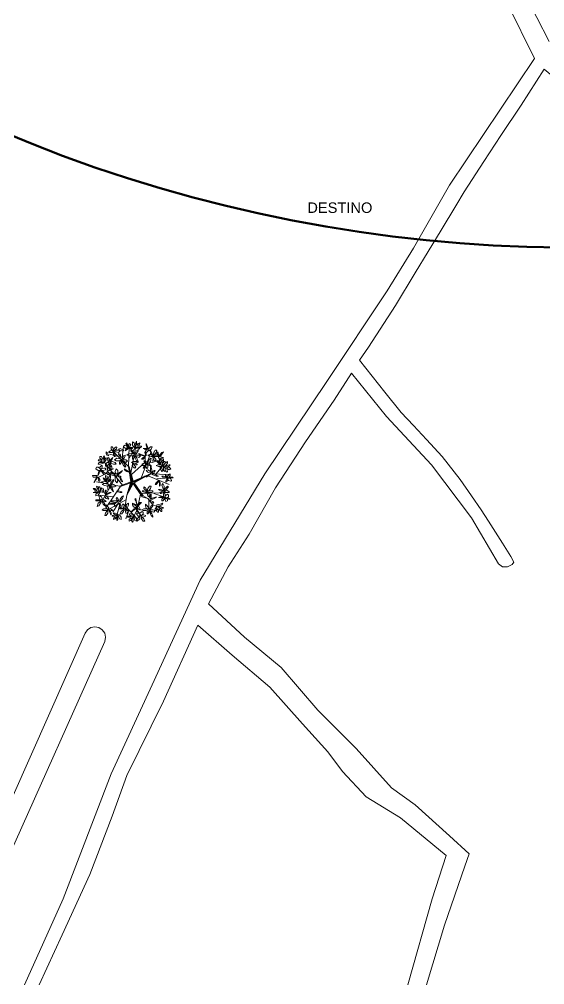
# Model space of a CAD drawing. Header units: millimetres. Extents: x 2424 to 2568, y 1542 to 1762.
# Drawn here: x 2482.55 to 2500.71, y 1597.32 to 1630.67 of the extents above; entities that cross this region are included whole.
import ezdxf

# ---------------------------------------------------------------- set-up
doc = ezdxf.new("R2010")
doc.units = ezdxf.units.MM
for name, color, linetype in [('PDF_0', 7, 'Continuous'), ('PDF_outline', 7, 'Continuous'), ('PDF_Text', 7, 'Continuous')]:
    doc.layers.add(name, color=color, linetype=linetype)
doc.styles.add('PDF ArialMT', font='arial.ttf')

msp = doc.modelspace()

# ---------------------------------------------------------------- linework, layer by layer
at = {"layer": 'PDF_0', "lineweight": 9}
for points in [[(2488.355, 1644.426), (2489.682, 1644.991), (2491.094, 1643.24), (2492.506, 1641.15), (2494.285, 1638.75), (2495.613, 1636.914), (2497.335, 1634.429), (2499.425, 1631.21), (2500.357, 1629.318), (2497.42, 1624.941), (2496.177, 1622.766), (2495.274, 1621.298), (2493.184, 1618.163), (2491.038, 1614.972), (2488.807, 1611.301), (2487.141, 1607.686), (2485.729, 1604.608), (2484.063, 1600.287), (2482.735, 1597.322)], [(2500.865, 1629.911), (2500.018, 1631.577)], [(2496.629, 1597.322), (2497.25, 1599.384), (2497.956, 1601.417), (2498.098, 1601.841), (2497.42, 1602.462), (2496.234, 1603.535), (2495.415, 1604.128), (2494.201, 1605.484), (2492.873, 1606.811), (2491.603, 1608.279), (2490.332, 1609.324), (2489.089, 1610.482), (2489.767, 1611.753), (2490.501, 1612.882), (2491.405, 1614.492), (2492.45, 1616.073), (2493.438, 1617.514), (2494.031, 1618.446), (2495.245, 1616.949), (2496.799, 1615.283), (2498.182, 1613.447), (2499.114, 1611.866), (2499.255, 1611.753), (2499.425, 1611.753), (2499.594, 1611.837), (2499.651, 1611.922), (2499.538, 1612.12), (2499.255, 1612.572), (2498.775, 1613.334), (2498.521, 1613.73), (2498.182, 1614.21), (2497.787, 1614.774), (2497.166, 1615.565), (2496.629, 1616.158), (2496.177, 1616.638), (2495.754, 1617.09), (2495.189, 1617.796), (2494.314, 1618.897), (2494.624, 1619.349), (2495.556, 1620.789), (2496.234, 1621.919), (2497.138, 1623.387), (2497.646, 1624.235), (2497.928, 1624.715), (2498.606, 1625.76), (2499.199, 1626.663), (2499.905, 1627.708), (2500.696, 1628.951), (2500.978, 1628.725)], [(2486.096, 1615.424), (2486.152, 1615.932)], [(2486.35, 1615.509), (2486.576, 1615.932), (2486.406, 1615), (2486.35, 1615.226)], [(2485.983, 1615.565), (2485.672, 1615.65)], [(2486.406, 1614.69), (2486.322, 1615.226), (2485.813, 1615.735)], [(2486.322, 1615.226), (2486.35, 1615.904)], [(2487.028, 1615.791), (2486.915, 1615.678), (2486.887, 1615.367), (2486.435, 1614.944), (2486.491, 1614.718), (2487.084, 1614.972), (2486.519, 1614.661), (2486.887, 1614.887), (2486.491, 1614.69)], [(2486.774, 1614.859), (2487.112, 1615.735)], [(2487.169, 1615.396), (2487.197, 1615.735)], [(2486.124, 1614.577), (2485.475, 1615.396)], [(2485.7, 1615.113), (2485.587, 1615.537)], [(2486.887, 1615.396), (2487.141, 1615.367), (2487.48, 1615.48)], [(2487.282, 1614.972), (2487.564, 1615.311)], [(2485.587, 1615), (2485.249, 1614.831)], [(2485.87, 1614.887), (2485.277, 1615.085)], [(2486.35, 1615.198), (2486.435, 1614.69), (2486.406, 1615), (2486.463, 1614.718), (2486.435, 1614.774), (2486.463, 1614.69), (2486.435, 1614.661), (2486.293, 1614.323), (2486.463, 1614.661), (2486.378, 1614.436), (2486.491, 1614.661), (2486.802, 1614.21), (2486.519, 1614.661), (2486.83, 1614.21), (2486.999, 1614.125)], [(2487.084, 1614.972), (2487.705, 1614.944)], [(2487.423, 1613.814), (2487.169, 1613.899), (2486.999, 1614.125), (2486.802, 1614.181), (2486.491, 1614.633), (2486.265, 1614.238), (2486.406, 1614.69), (2486.011, 1614.548), (2485.22, 1614.69)], [(2486.406, 1614.661), (2486.011, 1614.52)], [(2486.491, 1614.69), (2486.661, 1614.746), (2486.491, 1614.69)], [(2486.971, 1614.916), (2487.734, 1614.605)], [(2487.31, 1614.803), (2487.734, 1614.831)], [(2485.559, 1614.323), (2485.277, 1614.351)], [(2485.729, 1614.577), (2485.418, 1614.04)], [(2486.039, 1614.52), (2485.559, 1613.814)], [(2486.745, 1614.266), (2486.632, 1613.73)], [(2486.745, 1614.294), (2487.705, 1614.323)], [(2487.197, 1614.294), (2487.621, 1614.153)], [(2485.813, 1614.181), (2485.333, 1614.238)], [(2486.237, 1614.068), (2485.616, 1613.73)], [(2486.039, 1613.955), (2485.926, 1613.532)], [(2486.265, 1614.238), (2486.209, 1613.871), (2486.632, 1613.419)], [(2487.028, 1614.068), (2487.028, 1613.758), (2487.112, 1613.588)], [(2485.955, 1613.927), (2485.785, 1613.645)], [(2486.35, 1613.73), (2486.237, 1613.419)], [(2486.802, 1613.447), (2486.632, 1613.73), (2486.463, 1613.419)], [(2483.244, 1597.322), (2484.034, 1599.045), (2484.994, 1601.135), (2485.757, 1603.14), (2486.265, 1604.552), (2487.536, 1607.121), (2488.722, 1609.748), (2489.908, 1608.703), (2491.207, 1607.602), (2492.337, 1606.331), (2493.212, 1605.371), (2493.721, 1604.693), (2494.539, 1603.817), (2495.726, 1603.083), (2497.307, 1601.784), (2496.827, 1600.287), (2495.98, 1597.322)]]:
    msp.add_lwpolyline(points, dxfattribs=at)
for points in [[(2486.237, 1615.847), (2486.181, 1615.876), (2486.152, 1615.932), (2486.209, 1615.96), (2486.322, 1615.904), (2486.293, 1615.876)], [(2486.265, 1615.904), (2486.293, 1615.932), (2486.293, 1615.989), (2486.265, 1616.045), (2486.237, 1616.017), (2486.265, 1615.96)], [(2486.35, 1615.876), (2486.322, 1615.904), (2486.322, 1615.96), (2486.35, 1616.017), (2486.406, 1615.989), (2486.378, 1615.932)], [(2486.548, 1615.876), (2486.519, 1615.876), (2486.463, 1615.96), (2486.463, 1616.073), (2486.519, 1616.045), (2486.548, 1615.932)], [(2486.548, 1615.96), (2486.576, 1615.932), (2486.604, 1616.017), (2486.604, 1616.102), (2486.576, 1616.045)], [(2486.632, 1615.96), (2486.632, 1615.989), (2486.661, 1616.017), (2486.717, 1616.045), (2486.717, 1616.017), (2486.689, 1615.96)], [(2486.745, 1615.876), (2486.661, 1615.876), (2486.632, 1615.904), (2486.689, 1615.932), (2486.774, 1615.932), (2486.774, 1615.904)], [(2486.943, 1615.96), (2486.943, 1616.017), (2486.999, 1615.876), (2486.999, 1615.819), (2486.971, 1615.847)], [(2485.587, 1615.622), (2485.644, 1615.593), (2485.587, 1615.706), (2485.559, 1615.735), (2485.559, 1615.678)], [(2485.7, 1615.763), (2485.785, 1615.791), (2485.813, 1615.763), (2485.757, 1615.706), (2485.644, 1615.706), (2485.644, 1615.735)], [(2485.785, 1615.876), (2485.813, 1615.791), (2485.785, 1615.763), (2485.729, 1615.819), (2485.729, 1615.904), (2485.757, 1615.904)], [(2485.898, 1615.904), (2485.926, 1615.876), (2485.898, 1615.819), (2485.813, 1615.763), (2485.813, 1615.819), (2485.87, 1615.876)], [(2485.813, 1615.622), (2485.813, 1615.678), (2485.813, 1615.735), (2485.842, 1615.678), (2485.87, 1615.565), (2485.842, 1615.565)], [(2485.842, 1615.735), (2485.87, 1615.791), (2485.955, 1615.791), (2486.039, 1615.763), (2485.983, 1615.706), (2485.898, 1615.735)], [(2486.096, 1615.763), (2486.011, 1615.791), (2485.983, 1615.819), (2486.039, 1615.847), (2486.152, 1615.791), (2486.152, 1615.763)], [(2486.039, 1615.565), (2486.068, 1615.537), (2486.039, 1615.65), (2485.983, 1615.678), (2485.983, 1615.65)], [(2486.181, 1615.509), (2486.124, 1615.48), (2486.152, 1615.593), (2486.209, 1615.622), (2486.209, 1615.593)], [(2486.237, 1615.819), (2486.209, 1615.763), (2486.293, 1615.819), (2486.322, 1615.847), (2486.265, 1615.847)], [(2486.435, 1615.593), (2486.322, 1615.593), (2486.265, 1615.622), (2486.35, 1615.678), (2486.519, 1615.65), (2486.519, 1615.622)], [(2486.406, 1615.847), (2486.35, 1615.847), (2486.322, 1615.876), (2486.378, 1615.876), (2486.463, 1615.876), (2486.463, 1615.847)], [(2486.463, 1615.706), (2486.406, 1615.763), (2486.406, 1615.819), (2486.463, 1615.763), (2486.519, 1615.678), (2486.491, 1615.678)], [(2486.661, 1615.819), (2486.576, 1615.847), (2486.548, 1615.876), (2486.604, 1615.876), (2486.717, 1615.847), (2486.689, 1615.819)], [(2486.604, 1615.678), (2486.661, 1615.763), (2486.661, 1615.791), (2486.604, 1615.763), (2486.548, 1615.65), (2486.576, 1615.65)], [(2486.548, 1615.593), (2486.576, 1615.622), (2486.661, 1615.622), (2486.745, 1615.593), (2486.689, 1615.537), (2486.604, 1615.565)], [(2486.745, 1615.622), (2486.858, 1615.593), (2486.915, 1615.593), (2486.83, 1615.622), (2486.689, 1615.678), (2486.689, 1615.65)], [(2486.887, 1615.819), (2486.83, 1615.847), (2486.943, 1615.847), (2486.971, 1615.791), (2486.943, 1615.791)], [(2486.943, 1615.593), (2486.943, 1615.678), (2486.915, 1615.763), (2486.887, 1615.706), (2486.915, 1615.622)], [(2487.112, 1615.565), (2487.028, 1615.593), (2486.999, 1615.622), (2487.084, 1615.65), (2487.169, 1615.593), (2487.169, 1615.565)], [(2487.028, 1615.791), (2487.056, 1615.763), (2487.112, 1615.819), (2487.141, 1615.904), (2487.084, 1615.904), (2487.028, 1615.847)], [(2487.112, 1615.65), (2487.169, 1615.622), (2487.112, 1615.735), (2487.084, 1615.763), (2487.084, 1615.735)], [(2487.197, 1615.622), (2487.225, 1615.622), (2487.282, 1615.706), (2487.31, 1615.791), (2487.254, 1615.791), (2487.197, 1615.706)], [(2487.338, 1615.565), (2487.225, 1615.565), (2487.197, 1615.593), (2487.254, 1615.622), (2487.367, 1615.622), (2487.367, 1615.593)], [(2487.31, 1615.678), (2487.338, 1615.735), (2487.367, 1615.65), (2487.367, 1615.593), (2487.338, 1615.622)], [(2487.48, 1615.706), (2487.536, 1615.735), (2487.451, 1615.622), (2487.395, 1615.565), (2487.395, 1615.622)], [(2485.362, 1615.396), (2485.305, 1615.424), (2485.277, 1615.452), (2485.333, 1615.452), (2485.418, 1615.424), (2485.418, 1615.396)], [(2485.475, 1615.367), (2485.446, 1615.339), (2485.362, 1615.311), (2485.277, 1615.311), (2485.305, 1615.367), (2485.39, 1615.367)], [(2485.418, 1615.48), (2485.39, 1615.452), (2485.333, 1615.509), (2485.333, 1615.565), (2485.39, 1615.565), (2485.418, 1615.509)], [(2485.503, 1615.537), (2485.475, 1615.593), (2485.446, 1615.509), (2485.475, 1615.452), (2485.475, 1615.48)], [(2485.559, 1615.452), (2485.503, 1615.396), (2485.475, 1615.367), (2485.475, 1615.424), (2485.531, 1615.509), (2485.559, 1615.509)], [(2485.531, 1615.311), (2485.587, 1615.367), (2485.644, 1615.367), (2485.644, 1615.311), (2485.559, 1615.226), (2485.531, 1615.254)], [(2485.616, 1615.424), (2485.644, 1615.396), (2485.672, 1615.48), (2485.644, 1615.537), (2485.616, 1615.509)], [(2485.7, 1615.452), (2485.757, 1615.509), (2485.785, 1615.537), (2485.757, 1615.48), (2485.7, 1615.396), (2485.672, 1615.396)], [(2485.7, 1615.226), (2485.672, 1615.311), (2485.672, 1615.367), (2485.7, 1615.311), (2485.757, 1615.198), (2485.729, 1615.198)], [(2485.7, 1615.367), (2485.7, 1615.339), (2485.813, 1615.311), (2485.898, 1615.311), (2485.87, 1615.367), (2485.757, 1615.396)], [(2486.011, 1615.424), (2485.898, 1615.424), (2485.842, 1615.452), (2485.926, 1615.509), (2486.068, 1615.48), (2486.068, 1615.452)], [(2486.011, 1615.311), (2486.039, 1615.311), (2486.068, 1615.367), (2486.068, 1615.424), (2486.039, 1615.424), (2486.011, 1615.367)], [(2486.152, 1615.254), (2486.096, 1615.367), (2486.096, 1615.424), (2486.152, 1615.367), (2486.237, 1615.226), (2486.209, 1615.198)], [(2486.124, 1615.424), (2486.152, 1615.452), (2486.237, 1615.452), (2486.293, 1615.424), (2486.237, 1615.367), (2486.181, 1615.396)], [(2486.576, 1615.339), (2486.491, 1615.339), (2486.435, 1615.367), (2486.491, 1615.396), (2486.632, 1615.396), (2486.632, 1615.367)], [(2486.463, 1615.48), (2486.491, 1615.48), (2486.519, 1615.537), (2486.519, 1615.593), (2486.463, 1615.593), (2486.463, 1615.537)], [(2486.576, 1615.283), (2486.491, 1615.311), (2486.463, 1615.339), (2486.548, 1615.339), (2486.632, 1615.311), (2486.632, 1615.283)], [(2486.491, 1615.198), (2486.463, 1615.283), (2486.463, 1615.339), (2486.519, 1615.283), (2486.576, 1615.198), (2486.548, 1615.17)], [(2486.604, 1615.424), (2486.548, 1615.537), (2486.548, 1615.593), (2486.604, 1615.537), (2486.661, 1615.396), (2486.661, 1615.367)], [(2486.83, 1615.48), (2486.774, 1615.48), (2486.83, 1615.537), (2486.887, 1615.565), (2486.887, 1615.537)], [(2486.915, 1615.339), (2486.915, 1615.283), (2486.858, 1615.254), (2486.802, 1615.254), (2486.802, 1615.311), (2486.858, 1615.339)], [(2486.915, 1615.424), (2486.943, 1615.339), (2486.943, 1615.311), (2486.915, 1615.339), (2486.858, 1615.424), (2486.887, 1615.424)], [(2486.999, 1615.254), (2486.999, 1615.198), (2486.971, 1615.141), (2486.943, 1615.198), (2486.915, 1615.283), (2486.971, 1615.311)], [(2487.056, 1615.254), (2487.084, 1615.283), (2486.999, 1615.311), (2486.971, 1615.311), (2486.971, 1615.283)], [(2486.999, 1615.311), (2487.028, 1615.311), (2487.084, 1615.396), (2487.112, 1615.509), (2487.056, 1615.48), (2486.999, 1615.396)], [(2487.197, 1615.452), (2487.169, 1615.537), (2487.169, 1615.565), (2487.225, 1615.537), (2487.282, 1615.452), (2487.254, 1615.424)], [(2487.48, 1615.254), (2487.48, 1615.226), (2487.367, 1615.226), (2487.282, 1615.254), (2487.338, 1615.283), (2487.423, 1615.283)], [(2487.395, 1615.311), (2487.451, 1615.311), (2487.367, 1615.396), (2487.31, 1615.396), (2487.338, 1615.367)], [(2487.367, 1615.565), (2487.367, 1615.509), (2487.451, 1615.509), (2487.536, 1615.509), (2487.508, 1615.537), (2487.423, 1615.565)], [(2487.451, 1615.367), (2487.423, 1615.367), (2487.395, 1615.424), (2487.395, 1615.48), (2487.423, 1615.48), (2487.451, 1615.424)], [(2487.536, 1615.424), (2487.536, 1615.48), (2487.48, 1615.396), (2487.508, 1615.339), (2487.536, 1615.367)], [(2487.593, 1615.339), (2487.536, 1615.283), (2487.48, 1615.283), (2487.508, 1615.339), (2487.564, 1615.396), (2487.593, 1615.396)], [(2487.536, 1615.226), (2487.536, 1615.254), (2487.593, 1615.339), (2487.677, 1615.396), (2487.677, 1615.339), (2487.621, 1615.254)], [(2487.649, 1615.254), (2487.734, 1615.283), (2487.762, 1615.283), (2487.705, 1615.226), (2487.593, 1615.198), (2487.593, 1615.226)], [(2485.277, 1615.198), (2485.362, 1615.141), (2485.362, 1615.085), (2485.277, 1615.085), (2485.192, 1615.141), (2485.22, 1615.198)], [(2485.277, 1614.972), (2485.305, 1615.057), (2485.333, 1615.085), (2485.333, 1615.029), (2485.277, 1614.916), (2485.277, 1614.944)], [(2485.418, 1615.198), (2485.39, 1615.141), (2485.333, 1615.141), (2485.333, 1615.198), (2485.39, 1615.254), (2485.418, 1615.254)], [(2485.531, 1615.17), (2485.531, 1615.113), (2485.446, 1615.085), (2485.362, 1615.085), (2485.39, 1615.141), (2485.475, 1615.17)], [(2485.39, 1615.057), (2485.418, 1615.085), (2485.475, 1615.029), (2485.531, 1614.972), (2485.475, 1614.944), (2485.418, 1615.029)], [(2485.587, 1615.029), (2485.559, 1615), (2485.616, 1614.944), (2485.7, 1614.916), (2485.7, 1614.972), (2485.616, 1615.029)], [(2485.587, 1615.198), (2485.616, 1615.226), (2485.616, 1615.141), (2485.587, 1615.085), (2485.587, 1615.113)], [(2485.729, 1615.141), (2485.644, 1615.085), (2485.587, 1615.057), (2485.672, 1615.085), (2485.813, 1615.141), (2485.785, 1615.141)], [(2485.842, 1615), (2485.757, 1615.029), (2485.7, 1615.029), (2485.757, 1614.972), (2485.87, 1614.944), (2485.87, 1614.972)], [(2485.926, 1614.972), (2485.898, 1614.972), (2485.87, 1615.057), (2485.898, 1615.141), (2485.955, 1615.085), (2485.955, 1615)], [(2486.068, 1615.029), (2486.124, 1615.085), (2485.983, 1615), (2485.926, 1614.944), (2485.983, 1614.944)], [(2486.265, 1615.057), (2486.209, 1615.085), (2486.181, 1615.141), (2486.237, 1615.113), (2486.322, 1615.057), (2486.322, 1615.029)], [(2486.943, 1615.254), (2486.915, 1615.254), (2486.858, 1615.226), (2486.83, 1615.17), (2486.858, 1615.17), (2486.915, 1615.226)], [(2487.112, 1615.029), (2487.084, 1615), (2486.999, 1615.029), (2486.943, 1615.085), (2486.999, 1615.113), (2487.084, 1615.057)], [(2487.028, 1614.944), (2487.084, 1614.972), (2486.999, 1614.887), (2486.943, 1614.859), (2486.971, 1614.887)], [(2487.112, 1615.198), (2487.141, 1615.057), (2487.112, 1615), (2487.084, 1615.085), (2487.084, 1615.254), (2487.112, 1615.254)], [(2487.254, 1615.085), (2487.225, 1615.085), (2487.169, 1615.057), (2487.141, 1615), (2487.197, 1615), (2487.225, 1615.057)], [(2487.225, 1614.972), (2487.31, 1614.916), (2487.367, 1614.887), (2487.282, 1614.887), (2487.141, 1614.944), (2487.141, 1614.972)], [(2487.451, 1615.085), (2487.423, 1615.17), (2487.423, 1615.226), (2487.48, 1615.17), (2487.508, 1615.085), (2487.48, 1615.057)], [(2487.536, 1615.113), (2487.536, 1615.198), (2487.536, 1615.226), (2487.593, 1615.17), (2487.593, 1615.085), (2487.564, 1615.057)], [(2487.621, 1615.057), (2487.593, 1615.113), (2487.593, 1615.17), (2487.649, 1615.141), (2487.677, 1615.057), (2487.649, 1615.029)], [(2487.621, 1614.916), (2487.593, 1614.944), (2487.621, 1614.859), (2487.677, 1614.831), (2487.677, 1614.859)], [(2487.649, 1615.17), (2487.677, 1615.198), (2487.734, 1615.198), (2487.79, 1615.141), (2487.734, 1615.113), (2487.677, 1615.141)], [(2487.677, 1614.887), (2487.734, 1614.944), (2487.762, 1614.972), (2487.762, 1614.916), (2487.705, 1614.831), (2487.677, 1614.831)], [(2485.249, 1614.887), (2485.249, 1614.916), (2485.164, 1614.916), (2485.079, 1614.916), (2485.107, 1614.859), (2485.192, 1614.859)], [(2485.164, 1614.718), (2485.22, 1614.803), (2485.249, 1614.859), (2485.192, 1614.803), (2485.136, 1614.69), (2485.136, 1614.661)], [(2485.333, 1614.774), (2485.305, 1614.831), (2485.277, 1614.859), (2485.277, 1614.803), (2485.305, 1614.718), (2485.333, 1614.718)], [(2485.616, 1614.661), (2485.587, 1614.633), (2485.475, 1614.633), (2485.39, 1614.69), (2485.446, 1614.718), (2485.559, 1614.69)], [(2485.587, 1614.548), (2485.475, 1614.577), (2485.418, 1614.605), (2485.503, 1614.633), (2485.644, 1614.605), (2485.644, 1614.577)], [(2485.531, 1614.718), (2485.587, 1614.718), (2485.503, 1614.803), (2485.446, 1614.831), (2485.475, 1614.774)], [(2485.587, 1614.774), (2485.559, 1614.803), (2485.531, 1614.859), (2485.531, 1614.916), (2485.587, 1614.887), (2485.587, 1614.831)], [(2485.7, 1614.831), (2485.672, 1614.774), (2485.616, 1614.746), (2485.616, 1614.803), (2485.672, 1614.887), (2485.7, 1614.887)], [(2485.7, 1614.718), (2485.729, 1614.774), (2485.644, 1614.718), (2485.616, 1614.69), (2485.644, 1614.69)], [(2485.757, 1614.633), (2485.813, 1614.718), (2485.813, 1614.774), (2485.757, 1614.718), (2485.7, 1614.633), (2485.729, 1614.605)], [(2485.7, 1614.548), (2485.729, 1614.577), (2485.813, 1614.605), (2485.898, 1614.548), (2485.842, 1614.52), (2485.757, 1614.52)], [(2485.926, 1614.831), (2485.955, 1614.718), (2485.926, 1614.661), (2485.87, 1614.746), (2485.87, 1614.887), (2485.898, 1614.916)], [(2486.068, 1614.859), (2486.039, 1614.887), (2485.983, 1614.916), (2485.926, 1614.916), (2485.955, 1614.887), (2486.011, 1614.859)], [(2486.068, 1614.718), (2486.039, 1614.803), (2486.039, 1614.831), (2486.068, 1614.803), (2486.124, 1614.718), (2486.124, 1614.69)], [(2487.367, 1614.69), (2487.282, 1614.605), (2487.254, 1614.605), (2487.282, 1614.661), (2487.367, 1614.746), (2487.395, 1614.718)], [(2487.423, 1614.661), (2487.395, 1614.718), (2487.395, 1614.605), (2487.395, 1614.548), (2487.423, 1614.577)], [(2487.593, 1614.831), (2487.508, 1614.859), (2487.48, 1614.887), (2487.536, 1614.887), (2487.649, 1614.859), (2487.649, 1614.831)], [(2487.536, 1614.436), (2487.564, 1614.436), (2487.564, 1614.548), (2487.508, 1614.633), (2487.48, 1614.577), (2487.508, 1614.492)], [(2487.621, 1614.718), (2487.649, 1614.803), (2487.677, 1614.831), (2487.677, 1614.774), (2487.649, 1614.69), (2487.621, 1614.69)], [(2487.677, 1614.774), (2487.705, 1614.831), (2487.79, 1614.803), (2487.818, 1614.746), (2487.79, 1614.718), (2487.705, 1614.746)], [(2487.734, 1614.859), (2487.734, 1614.831), (2487.79, 1614.831), (2487.875, 1614.831), (2487.847, 1614.859), (2487.762, 1614.859)], [(2485.22, 1614.407), (2485.22, 1614.379), (2485.164, 1614.407), (2485.107, 1614.464), (2485.164, 1614.464), (2485.192, 1614.436)], [(2485.249, 1614.323), (2485.164, 1614.323), (2485.107, 1614.323), (2485.164, 1614.351), (2485.277, 1614.379), (2485.277, 1614.351)], [(2485.333, 1614.351), (2485.333, 1614.323), (2485.277, 1614.238), (2485.192, 1614.21), (2485.192, 1614.266), (2485.277, 1614.323)], [(2485.277, 1614.52), (2485.22, 1614.548), (2485.249, 1614.464), (2485.277, 1614.436), (2485.277, 1614.464)], [(2485.362, 1614.464), (2485.362, 1614.379), (2485.333, 1614.351), (2485.305, 1614.407), (2485.305, 1614.52), (2485.333, 1614.52)], [(2485.418, 1614.379), (2485.39, 1614.464), (2485.39, 1614.492), (2485.446, 1614.464), (2485.475, 1614.379), (2485.475, 1614.351)], [(2485.531, 1614.379), (2485.503, 1614.294), (2485.531, 1614.266), (2485.559, 1614.323), (2485.559, 1614.407), (2485.531, 1614.407)], [(2485.672, 1614.323), (2485.729, 1614.323), (2485.616, 1614.266), (2485.531, 1614.238), (2485.559, 1614.266)], [(2485.616, 1614.436), (2485.644, 1614.436), (2485.672, 1614.492), (2485.672, 1614.577), (2485.616, 1614.548), (2485.616, 1614.492)], [(2485.757, 1614.407), (2485.813, 1614.351), (2485.757, 1614.492), (2485.7, 1614.577), (2485.7, 1614.492)], [(2486.039, 1614.323), (2485.955, 1614.351), (2485.926, 1614.379), (2485.983, 1614.379), (2486.096, 1614.351), (2486.096, 1614.323)], [(2486.915, 1614.323), (2486.83, 1614.351), (2486.802, 1614.379), (2486.858, 1614.379), (2486.971, 1614.351), (2486.943, 1614.323)], [(2486.915, 1614.407), (2486.858, 1614.464), (2486.858, 1614.52), (2486.915, 1614.492), (2486.971, 1614.379), (2486.943, 1614.379)], [(2486.971, 1614.379), (2487.028, 1614.379), (2487.084, 1614.464), (2487.112, 1614.548), (2487.056, 1614.548), (2486.999, 1614.464)], [(2487.112, 1614.323), (2487.028, 1614.323), (2486.971, 1614.351), (2487.056, 1614.379), (2487.169, 1614.379), (2487.169, 1614.351)], [(2486.999, 1614.21), (2486.971, 1614.294), (2486.971, 1614.323), (2487.028, 1614.294), (2487.056, 1614.21), (2487.028, 1614.181)], [(2487.084, 1614.21), (2487.056, 1614.153), (2487.084, 1614.125), (2487.112, 1614.153), (2487.112, 1614.266), (2487.084, 1614.266)], [(2487.48, 1614.379), (2487.395, 1614.407), (2487.367, 1614.436), (2487.423, 1614.436), (2487.536, 1614.407), (2487.536, 1614.379)], [(2487.536, 1614.323), (2487.451, 1614.294), (2487.423, 1614.294), (2487.451, 1614.351), (2487.564, 1614.379), (2487.564, 1614.351)], [(2487.593, 1614.266), (2487.593, 1614.181), (2487.564, 1614.153), (2487.536, 1614.21), (2487.536, 1614.294), (2487.564, 1614.294)], [(2487.677, 1614.492), (2487.621, 1614.407), (2487.564, 1614.407), (2487.593, 1614.464), (2487.677, 1614.548), (2487.705, 1614.52)], [(2487.677, 1614.323), (2487.593, 1614.351), (2487.564, 1614.379), (2487.649, 1614.407), (2487.734, 1614.351), (2487.734, 1614.323)], [(2487.593, 1614.21), (2487.677, 1614.266), (2487.705, 1614.238), (2487.705, 1614.181), (2487.593, 1614.125), (2487.593, 1614.153)], [(2485.249, 1614.068), (2485.362, 1614.068), (2485.39, 1614.068), (2485.333, 1614.04), (2485.192, 1614.04), (2485.192, 1614.068)], [(2485.39, 1614.012), (2485.362, 1614.012), (2485.277, 1613.955), (2485.249, 1613.842), (2485.305, 1613.871), (2485.362, 1613.955)], [(2485.39, 1614.181), (2485.418, 1614.125), (2485.39, 1614.068), (2485.333, 1614.097), (2485.305, 1614.21), (2485.333, 1614.21)], [(2485.475, 1614.068), (2485.531, 1614.04), (2485.559, 1614.012), (2485.503, 1614.012), (2485.418, 1614.04), (2485.418, 1614.068)], [(2485.475, 1613.984), (2485.418, 1614.012), (2485.446, 1613.927), (2485.503, 1613.871), (2485.503, 1613.927)], [(2485.503, 1614.21), (2485.503, 1614.181), (2485.559, 1614.125), (2485.644, 1614.097), (2485.616, 1614.153), (2485.559, 1614.21)], [(2485.785, 1613.927), (2485.7, 1613.927), (2485.644, 1613.927), (2485.729, 1613.955), (2485.842, 1613.955), (2485.842, 1613.927)], [(2485.785, 1614.04), (2485.926, 1614.04), (2485.983, 1614.012), (2485.87, 1613.984), (2485.729, 1614.012), (2485.729, 1614.04)], [(2485.955, 1614.012), (2485.983, 1613.955), (2485.926, 1613.899), (2485.842, 1613.842), (2485.842, 1613.927), (2485.898, 1613.984)], [(2485.926, 1614.153), (2485.898, 1614.125), (2485.926, 1614.068), (2485.983, 1614.04), (2485.983, 1614.068), (2485.955, 1614.125)], [(2486.011, 1613.899), (2486.039, 1613.814), (2486.068, 1613.814), (2486.068, 1613.871), (2486.011, 1613.955), (2485.983, 1613.955)], [(2486.039, 1614.097), (2486.096, 1614.181), (2486.152, 1614.21), (2486.124, 1614.125), (2486.039, 1614.012), (2486.011, 1614.012)], [(2486.237, 1613.871), (2486.265, 1613.927), (2486.322, 1613.955), (2486.322, 1613.899), (2486.293, 1613.814), (2486.265, 1613.814)], [(2486.491, 1613.899), (2486.576, 1613.899), (2486.604, 1613.899), (2486.548, 1613.927), (2486.463, 1613.955), (2486.463, 1613.927)], [(2486.576, 1614.04), (2486.604, 1613.955), (2486.632, 1613.899), (2486.604, 1613.984), (2486.576, 1614.125), (2486.548, 1614.097)], [(2486.632, 1613.871), (2486.661, 1613.871), (2486.717, 1613.927), (2486.774, 1613.984), (2486.717, 1613.984), (2486.661, 1613.927)], [(2487.056, 1614.068), (2487.056, 1614.04), (2487.112, 1613.984), (2487.197, 1613.955), (2487.169, 1614.012), (2487.112, 1614.04)], [(2487.225, 1614.153), (2487.112, 1614.125), (2487.084, 1614.097), (2487.169, 1614.097), (2487.282, 1614.153), (2487.282, 1614.181)], [(2487.31, 1613.842), (2487.31, 1613.899), (2487.423, 1613.927), (2487.508, 1613.955), (2487.48, 1613.899), (2487.395, 1613.871)], [(2487.48, 1614.153), (2487.395, 1614.153), (2487.367, 1614.153), (2487.423, 1614.181), (2487.536, 1614.181), (2487.536, 1614.153)], [(2487.48, 1614.097), (2487.536, 1614.153), (2487.564, 1614.153), (2487.564, 1614.097), (2487.508, 1614.04), (2487.48, 1614.04)], [(2487.564, 1614.125), (2487.621, 1614.125), (2487.677, 1614.097), (2487.677, 1614.04), (2487.621, 1614.012), (2487.593, 1614.068)], [(2487.649, 1614.153), (2487.649, 1614.125), (2487.705, 1614.097), (2487.762, 1614.097), (2487.734, 1614.125), (2487.677, 1614.153)], [(2485.475, 1613.758), (2485.587, 1613.758), (2485.616, 1613.73), (2485.559, 1613.701), (2485.446, 1613.701), (2485.418, 1613.73)], [(2485.616, 1613.701), (2485.587, 1613.701), (2485.531, 1613.617), (2485.503, 1613.532), (2485.559, 1613.532), (2485.616, 1613.617)], [(2485.587, 1613.871), (2485.644, 1613.786), (2485.616, 1613.758), (2485.559, 1613.786), (2485.531, 1613.871), (2485.559, 1613.899)], [(2485.7, 1613.758), (2485.757, 1613.73), (2485.785, 1613.701), (2485.729, 1613.701), (2485.644, 1613.73), (2485.644, 1613.758)], [(2485.7, 1613.673), (2485.644, 1613.701), (2485.7, 1613.588), (2485.729, 1613.56), (2485.729, 1613.617)], [(2485.87, 1613.617), (2485.926, 1613.588), (2485.955, 1613.56), (2485.898, 1613.56), (2485.813, 1613.588), (2485.813, 1613.617)], [(2486.068, 1613.786), (2486.152, 1613.786), (2486.181, 1613.758), (2486.124, 1613.758), (2486.011, 1613.758), (2486.011, 1613.786)], [(2486.181, 1613.73), (2486.152, 1613.73), (2486.068, 1613.673), (2486.039, 1613.588), (2486.096, 1613.588), (2486.152, 1613.673)], [(2486.181, 1613.899), (2486.209, 1613.814), (2486.209, 1613.786), (2486.152, 1613.814), (2486.124, 1613.927), (2486.152, 1613.927)], [(2486.265, 1613.758), (2486.35, 1613.73), (2486.35, 1613.701), (2486.293, 1613.701), (2486.209, 1613.758), (2486.209, 1613.786)], [(2486.265, 1613.701), (2486.209, 1613.73), (2486.237, 1613.617), (2486.293, 1613.588), (2486.293, 1613.617)], [(2486.491, 1613.701), (2486.576, 1613.758), (2486.604, 1613.814), (2486.519, 1613.758), (2486.435, 1613.673), (2486.435, 1613.645)], [(2486.604, 1613.814), (2486.604, 1613.842), (2486.548, 1613.899), (2486.463, 1613.899), (2486.491, 1613.842), (2486.548, 1613.814)], [(2486.632, 1613.673), (2486.632, 1613.645), (2486.604, 1613.73), (2486.604, 1613.786), (2486.632, 1613.758)], [(2486.689, 1613.617), (2486.745, 1613.56), (2486.745, 1613.504), (2486.661, 1613.504), (2486.604, 1613.588), (2486.632, 1613.617)], [(2486.661, 1613.758), (2486.632, 1613.814), (2486.632, 1613.871), (2486.689, 1613.842), (2486.745, 1613.73), (2486.717, 1613.73)], [(2486.83, 1613.588), (2486.774, 1613.532), (2486.717, 1613.532), (2486.717, 1613.617), (2486.802, 1613.673), (2486.83, 1613.645)], [(2486.943, 1613.701), (2486.83, 1613.701), (2486.774, 1613.73), (2486.858, 1613.758), (2486.999, 1613.758), (2486.999, 1613.73)], [(2486.943, 1613.786), (2486.915, 1613.871), (2486.915, 1613.927), (2486.971, 1613.871), (2487.028, 1613.786), (2486.999, 1613.758)], [(2486.971, 1613.588), (2486.999, 1613.588), (2487.028, 1613.645), (2487.028, 1613.701), (2486.971, 1613.673), (2486.971, 1613.617)], [(2487.112, 1613.786), (2487.169, 1613.871), (2487.169, 1613.899), (2487.112, 1613.871), (2487.056, 1613.758), (2487.084, 1613.758)], [(2487.056, 1613.701), (2487.084, 1613.73), (2487.169, 1613.73), (2487.254, 1613.701), (2487.197, 1613.645), (2487.112, 1613.673)], [(2487.112, 1613.532), (2487.056, 1613.645), (2487.056, 1613.701), (2487.112, 1613.645), (2487.169, 1613.504), (2487.169, 1613.475)], [(2487.254, 1613.758), (2487.282, 1613.814), (2487.31, 1613.842), (2487.31, 1613.786), (2487.282, 1613.701), (2487.254, 1613.701)], [(2487.31, 1613.673), (2487.31, 1613.73), (2487.338, 1613.758), (2487.367, 1613.73), (2487.367, 1613.645), (2487.338, 1613.645)], [(2487.423, 1613.842), (2487.508, 1613.814), (2487.536, 1613.786), (2487.48, 1613.786), (2487.367, 1613.814), (2487.367, 1613.842)], [(2487.395, 1613.758), (2487.423, 1613.786), (2487.48, 1613.73), (2487.48, 1613.673), (2487.451, 1613.673), (2487.395, 1613.73)], [(2485.785, 1613.532), (2485.842, 1613.56), (2485.898, 1613.532), (2485.842, 1613.504), (2485.757, 1613.504), (2485.757, 1613.532)], [(2485.898, 1613.475), (2485.898, 1613.447), (2485.87, 1613.419), (2485.813, 1613.391), (2485.813, 1613.419), (2485.842, 1613.475)], [(2485.955, 1613.475), (2485.955, 1613.391), (2485.926, 1613.362), (2485.926, 1613.419), (2485.926, 1613.532), (2485.955, 1613.532)], [(2485.955, 1613.56), (2486.011, 1613.56), (2486.068, 1613.475), (2486.068, 1613.391), (2486.011, 1613.419), (2485.983, 1613.504)], [(2486.322, 1613.504), (2486.406, 1613.504), (2486.435, 1613.504), (2486.378, 1613.475), (2486.293, 1613.475), (2486.293, 1613.504)], [(2486.406, 1613.588), (2486.491, 1613.56), (2486.519, 1613.504), (2486.463, 1613.504), (2486.35, 1613.56), (2486.378, 1613.588)], [(2486.435, 1613.447), (2486.435, 1613.419), (2486.406, 1613.362), (2486.35, 1613.334), (2486.35, 1613.391), (2486.378, 1613.419)], [(2486.491, 1613.419), (2486.491, 1613.334), (2486.463, 1613.306), (2486.435, 1613.362), (2486.463, 1613.475), (2486.491, 1613.475)], [(2486.519, 1613.504), (2486.548, 1613.504), (2486.604, 1613.419), (2486.604, 1613.334), (2486.548, 1613.362), (2486.519, 1613.447)], [(2486.632, 1613.419), (2486.689, 1613.475), (2486.717, 1613.475), (2486.717, 1613.419), (2486.632, 1613.334), (2486.632, 1613.362)], [(2486.915, 1613.532), (2486.915, 1613.504), (2486.83, 1613.475), (2486.745, 1613.504), (2486.774, 1613.532), (2486.858, 1613.56)], [(2486.774, 1613.475), (2486.802, 1613.475), (2486.858, 1613.419), (2486.887, 1613.334), (2486.83, 1613.334), (2486.774, 1613.419)]]:
    msp.add_lwpolyline(points, close=True, dxfattribs=at)
at = {"layer": 'PDF_0', "lineweight": 50}
msp.add_arc((2501.698, 1673.414), 50.62, 235.8655, 321.5039, dxfattribs=at)
at = {"layer": 'PDF_outline', "lineweight": 9}
msp.add_lwpolyline([(2481.69, 1602.434), (2484.825, 1609.465), (2484.91, 1609.578), (2485.023, 1609.663), (2485.164, 1609.691), (2485.305, 1609.663), (2485.418, 1609.578), (2485.503, 1609.465), (2485.531, 1609.324), (2485.503, 1609.183), (2482.199, 1601.784)], dxfattribs=at)

# ---------------------------------------------------------------- texts
at = {"layer": 'PDF_Text', "insert": (2492.509, 1624.164), "char_height": 0.3622, "attachment_point": 4, "style": 'PDF ArialMT'}
msp.add_mtext('DESTINO', dxfattribs=at)

doc.saveas('drawing.dxf')
